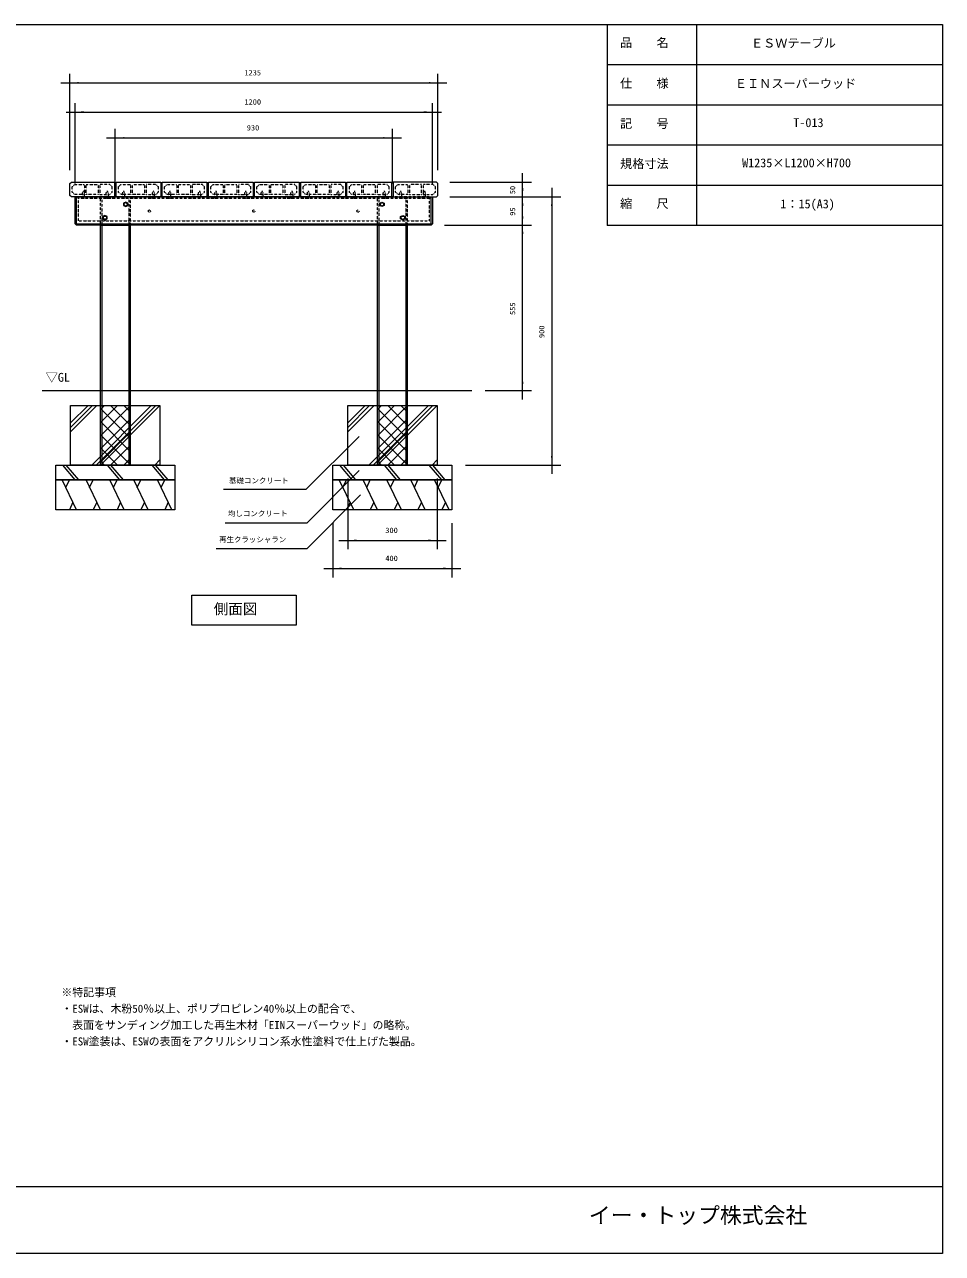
# Model space of a CAD drawing. Units: millimetres, scale not verified. Extents: x -2925 to 2925, y -2062 to 2062.
# Drawn here: x -156 to 2925, y -2062 to 2062 of the extents above; entities that cross this region are included whole.
import ezdxf
from ezdxf.enums import TextEntityAlignment as Align

# ---------------------------------------------------------------- set-up
doc = ezdxf.new("R2010")
doc.units = ezdxf.units.MM
doc.header["$LTSCALE"] = 10
doc.linetypes.add('USER5', pattern=[0.208282, 0.069427, -0.138855])
doc.layers.add('0-1_IMPORTED', color=30, linetype='Continuous', lineweight=18)
doc.styles.add('ＭＳ ゴシック', font='')
doc.styles.get('ＭＳ ゴシック').set_extended_font_data('MS Gothic')

msp = doc.modelspace()

# ---------------------------------------------------------------- linework, layer by layer
at = {"layer": '0-1_IMPORTED'}
for p, q in [((1800, 2062.5), (1800, 1387.5)), ((2100, 2062.5), (2100, 1387.5)), ((2925, 1927.5), (1800, 1927.5)), ((2925, 1792.5), (1800, 1792.5)), ((2925, 1657.5), (1800, 1657.5)), ((2925, 1522.5), (1800, 1522.5)), ((19, 1389), (19, 1484)), ((1209, 1389), (1209, 1484)), ((14, 1394), (1214, 1394)), ((104, 1389), (104, 584)), ((194, 1389), (194, 584)), ((1034, 1389), (1034, 584)), ((1124, 1389), (1124, 584)), ((2925, 1387.5), (1800, 1387.5)), ((-97, 834), (1345.12, 834)), ((-1, 695.6), (87.4, 784)), ((-1, 710.45), (72.55, 784)), ((-1, 725.3), (57.7, 784)), ((69.83, 584), (269.83, 784)), ((84.68, 584), (284.68, 784)), ((99, 770.65), (112.35, 784)), ((99, 726.46), (156.54, 784)), ((199, 718.34), (133.34, 784)), ((199, 762.53), (177.53, 784)), ((929, 695.6), (1017.4, 784)), ((929, 710.45), (1002.55, 784)), ((929, 725.3), (987.7, 784)), ((999.83, 584), (1199.83, 784)), ((1014.68, 584), (1214.68, 784)), ((1029, 770.65), (1042.35, 784)), ((1029, 726.46), (1086.54, 784)), ((1129, 718.34), (1063.34, 784)), ((1129, 762.53), (1107.53, 784)), ((99, 682.26), (199, 782.26)), ((199, 674.15), (99, 774.15)), ((99.53, 584), (299, 783.47)), ((1029, 682.26), (1129, 782.26)), ((1129, 674.15), (1029, 774.15)), ((1029.53, 584), (1229, 783.47)), ((99, 638.07), (199, 738.07)), ((199, 629.95), (99, 729.95)), ((1029, 638.07), (1129, 738.07)), ((1129, 629.95), (1029, 729.95)), ((99, 593.87), (199, 693.87)), ((199, 585.76), (99, 685.76)), ((1029, 593.87), (1129, 693.87)), ((1129, 585.76), (1029, 685.76)), ((156.56, 584), (99, 641.56)), ((133.32, 584), (199, 649.68)), ((1086.56, 584), (1029, 641.56)), ((1063.32, 584), (1129, 649.68)), ((-28.5, 584), (13.26, 534)), ((-16.69, 584), (25.07, 534)), ((112.37, 584), (99, 597.37)), ((121.5, 584), (163.26, 534)), ((133.31, 584), (175.07, 534)), ((177.51, 584), (199, 605.49)), ((271.5, 584), (313.26, 534)), ((281.96, 584), (299, 601.04)), ((283.31, 584), (325.07, 534)), ((296.81, 584), (299, 586.19)), ((901.5, 584), (943.26, 534)), ((913.31, 584), (955.07, 534)), ((1042.37, 584), (1029, 597.37)), ((1051.5, 584), (1093.26, 534)), ((1063.31, 584), (1105.07, 534)), ((1107.51, 584), (1129, 605.49)), ((1201.5, 584), (1243.26, 534)), ((1211.96, 584), (1229, 601.04)), ((1213.31, 584), (1255.07, 534)), ((1226.81, 584), (1229, 586.19)), ((19, 434), (-29.25, 534)), ((-17.18, 509), (-5.12, 534)), ((99, 434), (50.75, 534)), ((62.82, 509), (74.88, 534)), ((179, 434), (130.75, 534)), ((142.82, 509), (154.88, 534)), ((259, 434), (210.75, 534)), ((222.82, 509), (234.88, 534)), ((339, 434), (290.75, 534)), ((302.82, 509), (314.88, 534)), ((949, 434), (900.75, 534)), ((912.82, 509), (924.88, 534)), ((1029, 434), (980.75, 534)), ((992.82, 509), (1004.88, 534)), ((1109, 434), (1060.75, 534)), ((1072.82, 509), (1084.88, 534)), ((1189, 434), (1140.75, 534)), ((1152.82, 509), (1164.88, 534)), ((1269, 434), (1220.75, 534)), ((1232.82, 509), (1244.88, 534)), ((6.94, 459), (-5.12, 434)), ((86.94, 459), (74.88, 434)), ((166.94, 459), (154.88, 434)), ((246.94, 459), (234.88, 434)), ((326.94, 459), (314.88, 434)), ((936.94, 459), (924.88, 434)), ((1016.94, 459), (1004.88, 434)), ((1096.94, 459), (1084.88, 434)), ((1176.94, 459), (1164.88, 434)), ((1256.94, 459), (1244.88, 434)), ((-2925, -1837.5), (2925, -1837.5))]:
    msp.add_line(p, q, dxfattribs=at)
at = {"layer": '0-1_IMPORTED', "color": 1}
for p, q in [((-33.5, 1867), (-3.5, 1867)), ((-3.5, 1574), (-3.5, 1897)), ((-3.5, 1867), (1231.5, 1867)), ((1231.5, 1574), (1231.5, 1897)), ((1231.5, 1867), (1261.5, 1867)), ((14, 1529), (14, 1799)), ((1214, 1529), (1214, 1799)), ((-16, 1769), (14, 1769)), ((14, 1769), (1214, 1769)), ((1214, 1769), (1244, 1769)), ((149, 1529), (149, 1712.24)), ((1079, 1529), (1079, 1712.24)), ((119, 1682.24), (149, 1682.24)), ((149, 1682.24), (1079, 1682.24)), ((1079, 1682.24), (1109, 1682.24)), ((1271.5, 1534), (1546, 1534)), ((1516, 1534), (1516, 1564)), ((1516, 1484), (1516, 1534)), ((1516, 1484), (1516, 1514)), ((1614, 1514), (1614, 1484)), ((1271.5, 1484), (1546, 1484)), ((1271.5, 1484), (1546, 1484)), ((1271.5, 1484), (1644, 1484)), ((1516, 1389), (1516, 1484)), ((1516, 1454), (1516, 1484)), ((1614, 1484), (1614, 584)), ((1516, 1389), (1516, 1419)), ((1254, 1389), (1546, 1389)), ((1254, 1389), (1546, 1389)), ((1516, 834), (1516, 1389)), ((1516, 1359), (1516, 1389)), ((1390.12, 834), (1546, 834)), ((1516, 804), (1516, 834)), ((1324, 584), (1644, 584)), ((1614, 584), (1614, 554)), ((929, 539), (929, 301)), ((1229, 539), (1229, 301)), ((879, 389), (879, 207)), ((1279, 389), (1279, 207)), ((899, 331), (929, 331)), ((929, 331), (1229, 331)), ((1229, 331), (1259, 331)), ((849, 237), (879, 237)), ((879, 237), (1279, 237)), ((1279, 237), (1309, 237))]:
    msp.add_line(p, q, dxfattribs=at)
at = {"layer": '0-1_IMPORTED', "linetype": 'USER5'}
for p, q in [((38.93, 1481), (38.93, 1479)), ((44.07, 1479), (44.07, 1481)), ((104, 1480), (104, 1389)), ((118.93, 1481), (118.93, 1479)), ((124.07, 1479), (124.07, 1481)), ((173.93, 1481), (173.93, 1479)), ((179.07, 1479), (179.07, 1481)), ((194, 1480), (194, 1389)), ((273.93, 1481), (273.93, 1479)), ((279.07, 1479), (279.07, 1481)), ((328.93, 1481), (328.93, 1479)), ((334.07, 1479), (334.07, 1481)), ((428.93, 1481), (428.93, 1479)), ((434.07, 1479), (434.07, 1481)), ((483.93, 1481), (483.93, 1479)), ((489.07, 1479), (489.07, 1481)), ((583.93, 1481), (583.93, 1479)), ((589.07, 1479), (589.07, 1481)), ((638.93, 1481), (638.93, 1479)), ((644.07, 1479), (644.07, 1481)), ((738.93, 1481), (738.93, 1479)), ((744.07, 1479), (744.07, 1481)), ((793.93, 1481), (793.93, 1479)), ((799.07, 1479), (799.07, 1481)), ((893.93, 1481), (893.93, 1479)), ((899.07, 1479), (899.07, 1481)), ((948.93, 1481), (948.93, 1479)), ((954.07, 1479), (954.07, 1481)), ((1034, 1480), (1034, 1389)), ((1048.93, 1481), (1048.93, 1479)), ((1054.07, 1479), (1054.07, 1481)), ((1103.93, 1481), (1103.93, 1479)), ((1109.07, 1479), (1109.07, 1481)), ((1124, 1480), (1124, 1389)), ((1183.93, 1481), (1183.93, 1479)), ((1189.07, 1479), (1189.07, 1481))]:
    msp.add_line(p, q, dxfattribs=at)
at = {"layer": '0-1_IMPORTED'}
for points in [[(-2925, 2062.5), (2925, 2062.5), (2925, -2062.5), (-2925, -2062.5)], [(133, 1534), (141.5, 1534), (146.5, 1534), (146.5, 1529), (146.5, 1520.5), (146.5, 1484), (1.5, 1484), (-3.5, 1489), (-3.5, 1529), (1.5, 1534)], [(151.5, 1484), (151.5, 1511), (151.5, 1529), (151.5, 1534), (156.5, 1534), (296.5, 1534), (301.5, 1534), (301.5, 1529), (301.5, 1511), (301.5, 1484)], [(306.5, 1484), (306.5, 1511), (306.5, 1529), (306.5, 1534), (311.5, 1534), (451.5, 1534), (456.5, 1534), (456.5, 1529), (456.5, 1511), (456.5, 1484)], [(461.5, 1484), (461.5, 1511), (461.5, 1529), (461.5, 1534), (466.5, 1534), (606.5, 1534), (611.5, 1534), (611.5, 1529), (611.5, 1511), (611.5, 1484)], [(616.5, 1484), (616.5, 1511), (616.5, 1529), (616.5, 1534), (621.5, 1534), (761.5, 1534), (766.5, 1534), (766.5, 1529), (766.5, 1511), (766.5, 1484)], [(771.5, 1484), (771.5, 1511), (771.5, 1529), (771.5, 1534), (776.5, 1534), (916.5, 1534), (921.5, 1534), (921.5, 1529), (921.5, 1511), (921.5, 1484)], [(926.5, 1484), (926.5, 1511), (926.5, 1529), (926.5, 1534), (931.5, 1534), (1071.5, 1534), (1076.5, 1534), (1076.5, 1529), (1076.5, 1511), (1076.5, 1484)], [(1095, 1534), (1086.5, 1534), (1081.5, 1534), (1081.5, 1529), (1081.5, 1520.5), (1081.5, 1484), (1226.5, 1484), (1231.5, 1489), (1231.5, 1529), (1226.5, 1534)], [(14, 1484), (1214, 1484), (1214, 1394), (1209, 1389), (19, 1389), (14, 1394)], [(184, 1466.5), (176.5, 1462.75), (176.5, 1455.25), (184, 1451.5), (191.5, 1455.25), (191.5, 1462.75)], [(1044, 1466.5), (1051.5, 1462.75), (1051.5, 1455.25), (1044, 1451.5), (1036.5, 1455.25), (1036.5, 1462.75)], [(114, 1421.5), (106.5, 1417.75), (106.5, 1410.25), (114, 1406.5), (121.5, 1410.25), (121.5, 1417.75)], [(1114, 1421.5), (1121.5, 1417.75), (1121.5, 1410.25), (1114, 1406.5), (1106.5, 1410.25), (1106.5, 1417.75)], [(99, 1389), (199, 1389), (199, 584), (99, 584)], [(1029, 1389), (1129, 1389), (1129, 584), (1029, 584)], [(-1, 784), (299, 784), (299, 584), (-1, 584)], [(929, 784), (1229, 784), (1229, 584), (929, 584)], [(-51, 584), (349, 584), (349, 534), (-51, 534)], [(879, 584), (1279, 584), (1279, 534), (879, 534)], [(-51, 534), (349, 534), (349, 434), (-51, 434)], [(879, 534), (1279, 534), (1279, 434), (879, 434)], [(406.3, 146.95), (756.3, 146.95), (756.3, 46.95), (406.3, 46.95)]]:
    msp.add_lwpolyline(points, close=True, dxfattribs=at)
at = {"layer": '0-1_IMPORTED', "linetype": 'USER5'}
for points in [[(12.5, 1526), (45.5, 1526), (45.5, 1492), (12.5, 1492), (4.5, 1500), (4.5, 1518)], [(38.5, 1497), (41.5, 1504), (44.5, 1497), (44.5, 1479), (38.5, 1479)], [(51.5, 1526), (91.5, 1526), (91.5, 1492), (51.5, 1492)], [(130.5, 1526), (97.5, 1526), (97.5, 1492), (130.5, 1492), (138.5, 1500), (138.5, 1518)], [(118.5, 1497), (121.5, 1504), (124.5, 1497), (124.5, 1479), (118.5, 1479)], [(167.5, 1526), (200.5, 1526), (200.5, 1492), (167.5, 1492), (159.5, 1500), (159.5, 1518)], [(173.5, 1497), (176.5, 1504), (179.5, 1497), (179.5, 1479), (173.5, 1479)], [(206.5, 1526), (246.5, 1526), (246.5, 1492), (206.5, 1492)], [(285.5, 1526), (252.5, 1526), (252.5, 1492), (285.5, 1492), (293.5, 1500), (293.5, 1518)], [(273.5, 1497), (276.5, 1504), (279.5, 1497), (279.5, 1479), (273.5, 1479)], [(322.5, 1526), (355.5, 1526), (355.5, 1492), (322.5, 1492), (314.5, 1500), (314.5, 1518)], [(328.5, 1497), (331.5, 1504), (334.5, 1497), (334.5, 1479), (328.5, 1479)], [(361.5, 1526), (401.5, 1526), (401.5, 1492), (361.5, 1492)], [(440.5, 1526), (407.5, 1526), (407.5, 1492), (440.5, 1492), (448.5, 1500), (448.5, 1518)], [(428.5, 1497), (431.5, 1504), (434.5, 1497), (434.5, 1479), (428.5, 1479)], [(477.5, 1526), (510.5, 1526), (510.5, 1492), (477.5, 1492), (469.5, 1500), (469.5, 1518)], [(483.5, 1497), (486.5, 1504), (489.5, 1497), (489.5, 1479), (483.5, 1479)], [(516.5, 1526), (556.5, 1526), (556.5, 1492), (516.5, 1492)], [(595.5, 1526), (562.5, 1526), (562.5, 1492), (595.5, 1492), (603.5, 1500), (603.5, 1518)], [(583.5, 1497), (586.5, 1504), (589.5, 1497), (589.5, 1479), (583.5, 1479)], [(632.5, 1526), (665.5, 1526), (665.5, 1492), (632.5, 1492), (624.5, 1500), (624.5, 1518)], [(638.5, 1497), (641.5, 1504), (644.5, 1497), (644.5, 1479), (638.5, 1479)], [(671.5, 1526), (711.5, 1526), (711.5, 1492), (671.5, 1492)], [(750.5, 1526), (717.5, 1526), (717.5, 1492), (750.5, 1492), (758.5, 1500), (758.5, 1518)], [(738.5, 1497), (741.5, 1504), (744.5, 1497), (744.5, 1479), (738.5, 1479)], [(787.5, 1526), (820.5, 1526), (820.5, 1492), (787.5, 1492), (779.5, 1500), (779.5, 1518)], [(793.5, 1497), (796.5, 1504), (799.5, 1497), (799.5, 1479), (793.5, 1479)], [(826.5, 1526), (866.5, 1526), (866.5, 1492), (826.5, 1492)], [(905.5, 1526), (872.5, 1526), (872.5, 1492), (905.5, 1492), (913.5, 1500), (913.5, 1518)], [(893.5, 1497), (896.5, 1504), (899.5, 1497), (899.5, 1479), (893.5, 1479)], [(942.5, 1526), (975.5, 1526), (975.5, 1492), (942.5, 1492), (934.5, 1500), (934.5, 1518)], [(948.5, 1497), (951.5, 1504), (954.5, 1497), (954.5, 1479), (948.5, 1479)], [(981.5, 1526), (1021.5, 1526), (1021.5, 1492), (981.5, 1492)], [(1060.5, 1526), (1027.5, 1526), (1027.5, 1492), (1060.5, 1492), (1068.5, 1500), (1068.5, 1518)], [(1048.5, 1497), (1051.5, 1504), (1054.5, 1497), (1054.5, 1479), (1048.5, 1479)], [(1097.5, 1526), (1130.5, 1526), (1130.5, 1492), (1097.5, 1492), (1089.5, 1500), (1089.5, 1518)], [(1103.5, 1497), (1106.5, 1504), (1109.5, 1497), (1109.5, 1479), (1103.5, 1479)], [(1176.5, 1526), (1136.5, 1526), (1136.5, 1492), (1176.5, 1492)], [(1215.5, 1526), (1182.5, 1526), (1182.5, 1492), (1215.5, 1492), (1223.5, 1500), (1223.5, 1518)], [(1183.5, 1497), (1186.5, 1504), (1189.5, 1497), (1189.5, 1479), (1183.5, 1479)], [(24, 1484), (1204, 1484), (1204, 1479), (24, 1479)], [(1204, 1484), (24, 1484), (24, 1404), (1204, 1404)], [(99, 1484), (199, 1484), (199, 1389), (99, 1389)], [(1029, 1484), (1129, 1484), (1129, 1389), (1029, 1389)]]:
    msp.add_lwpolyline(points, close=True, dxfattribs=at)
at = {"layer": '0-1_IMPORTED', "color": 1}
for points in [[(512, 503.09), (790, 503.09), (966.94, 680.03)], [(518, 390.4), (792.4, 390.4), (967.4, 565.4)], [(488, 304.27), (792.4, 304.27), (972, 483.86)]]:
    msp.add_lwpolyline(points, dxfattribs=at)
at = {"layer": '0-1_IMPORTED'}
for centre in [(184, 1459), (1044, 1459), (114, 1414), (1114, 1414)]:
    msp.add_circle(centre, 5.75, dxfattribs=at)
at = {"layer": '0-1_IMPORTED', "linetype": 'USER5'}
for centre in [(264, 1436.5), (614, 1436.5), (964, 1436.5)]:
    msp.add_circle(centre, 4, dxfattribs=at)
at = {"layer": '0-1_IMPORTED', "color": 1}
for points in [[(-3.5, 1867), (26.5, 1869.62), (26.5, 1864.38)], [(1231.5, 1867), (1201.5, 1864.38), (1201.5, 1869.62)], [(14, 1769), (44, 1771.62), (44, 1766.38)], [(1214, 1769), (1184, 1766.38), (1184, 1771.62)], [(149, 1682.24), (179, 1684.86), (179, 1679.62)], [(1079, 1682.24), (1049, 1679.62), (1049, 1684.86)], [(1516, 1534), (1518.62, 1504), (1513.38, 1504)], [(1516, 1484), (1513.38, 1514), (1518.62, 1514)], [(1516, 1484), (1518.62, 1454), (1513.38, 1454)], [(1614, 1484), (1616.62, 1454), (1611.38, 1454)], [(1516, 1389), (1513.38, 1419), (1518.62, 1419)], [(1516, 1389), (1518.62, 1359), (1513.38, 1359)], [(1516, 834), (1513.38, 864), (1518.62, 864)], [(1614, 584), (1611.38, 614), (1616.62, 614)], [(929, 331), (959, 333.62), (959, 328.38)], [(1229, 331), (1199, 328.38), (1199, 333.62)], [(879, 237), (909, 239.62), (909, 234.38)], [(1279, 237), (1249, 234.38), (1249, 239.62)]]:
    msp.add_solid(points, dxfattribs=at)

# ---------------------------------------------------------------- texts
at = {"layer": '0-1_IMPORTED', "color": 7, "style": 'ＭＳ ゴシック'}
for s, height, p in [('品\u3000\u3000名', 29.85, (1843.3, 1978.04)), ('ＥＳＷテーブル', 29.85, (2282.57, 1976.58)), ('1235', 17.91, (582.25, 1886.45)), ('仕\u3000\u3000様', 29.85, (1843.3, 1841.58)), ('ＥＩＮスーパーウッド', 29.85, (2228.6, 1840.87)), ('1200', 17.91, (582.25, 1788.45)), ('記\u3000\u3000号', 29.85, (1843.3, 1706.58)), ('T-013', 29.85, (2424.52, 1709.49)), ('930', 17.91, (590.19, 1701.68)), ('規格寸法', 29.85, (1843.3, 1571.58)), ('W1235×L1200×H700', 29.85, (2252.62, 1574.49)), ('縮\u3000\u3000尺', 29.85, (1843.3, 1438.04)), ('1：15(A3)', 29.85, (2381.04, 1436.58)), ('▽GL', 29.85, (-84.72, 854.49)), ('基礎コンクリート', 17.91, (530.53, 517.07)), ('均しコンクリート', 17.91, (527.05, 406.71)), ('300', 17.91, (1055.19, 350.45)), ('再生クラッシャラン', 17.91, (497.05, 319.41)), ('400', 17.91, (1055.19, 256.45)), ('側面図', 35.82, (479.3, 72.44)), ('※特記事項', 26.87, (-32.01, -1207.55)), ('・ESWは、木粉50％以上、ポリプロピレン40％以上の配合で、', 26.87, (-32.01, -1262.52)), ('  表面をサンディング加工した再生木材「EINスーパーウッド」の略称。', 26.87, (-32.01, -1317.5)), ('・ESW塗装は、ESWの表面をアクリルシリコン系水性塗料で仕上げた製品。', 26.87, (-32.01, -1372.47)), ('イー・トップ株式会社', 53.74, (1738.33, -1977.29))]:
    msp.add_text(s, height=height, dxfattribs=at).set_placement(p, align=Align.BOTTOM_LEFT)
for s, p in [('50', (1496.55, 1493.12)), ('95', (1496.55, 1420.62)), ('555', (1496.55, 1087.69)), ('900', (1594.55, 1010.19))]:
    msp.add_text(s, height=17.91, rotation=90, dxfattribs=at).set_placement(p, align=Align.BOTTOM_LEFT)

doc.saveas('drawing.dxf')
